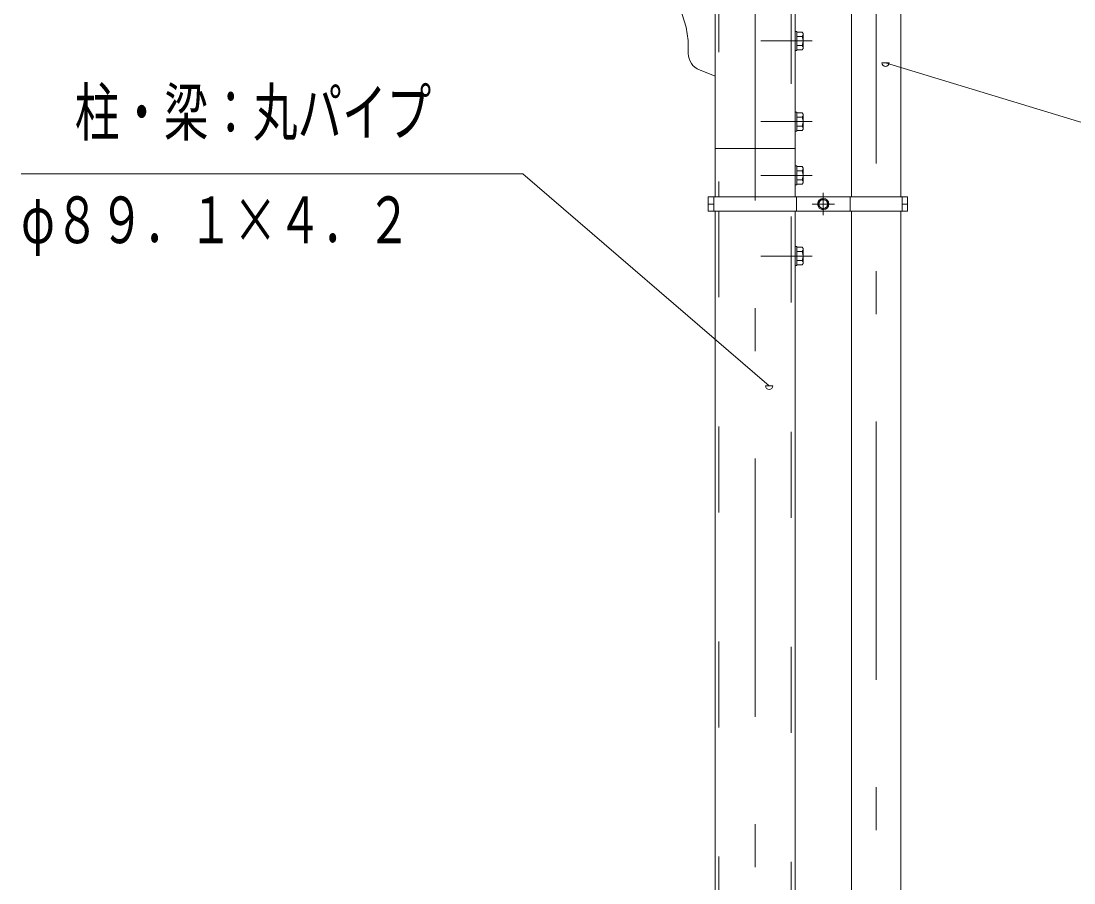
# Model space of a CAD drawing. Units: millimetres, scale not verified. Extents: x -25847 to 25859, y -10500 to 10500.
# Drawn here: x 18599 to 21537, y 4196 to 6600 of the extents above; entities that cross this region are included whole.
import ezdxf
from ezdxf.enums import TextEntityAlignment as Align

# ---------------------------------------------------------------- set-up
doc = ezdxf.new("R2010")
doc.units = ezdxf.units.MM
doc.header["$LTSCALE"] = 60
doc.linetypes.add('USER2', pattern=[10, 4, -6])
doc.linetypes.add('USER3', pattern=[24, 12, -5, 2, -5])
for name, color, linetype, lineweight in [('0-6_2-02BOLD', 7, 'Continuous', 18), ('0-7_2-12HIDDEN', 3, 'USER2', 18), ('0-8_2-22CENTER', 3, 'USER3', 18), ('0-A_2-52DIM', 3, 'Continuous', 18)]:
    doc.layers.add(name, color=color, linetype=linetype, lineweight=lineweight)
doc.styles.add('ＭＳ ゴシック', font='')
doc.styles.get('ＭＳ ゴシック').set_extended_font_data('MS Gothic')

msp = doc.modelspace()

# ---------------------------------------------------------------- linework, layer by layer
at = {"layer": '0-6_2-02BOLD'}
for p, q in [((20916.11, 6839.93), (20916.11, 6109.93)), ((21053.61, 6839.93), (21053.61, 6109.93)), ((20758.73, 6649.48), (20758.73, 6109.93)), ((20763.73, 6571.18), (20758.73, 6571.18)), ((20763.73, 6571.18), (20763.73, 6518.68)), ((20778.97, 6569.47), (20763.73, 6569.47)), ((20778.97, 6557.2), (20763.73, 6557.2)), ((20781.23, 6565.55), (20778.97, 6569.47)), ((20460.98, 6527.21), (20460.98, 6510.41)), ((20778.97, 6532.66), (20763.73, 6532.66)), ((20763.73, 6518.68), (20758.73, 6518.68)), ((20778.97, 6520.39), (20763.73, 6520.39)), ((20492.24, 6464.06), (20535.98, 6446.38)), ((20763.73, 6346.18), (20758.73, 6346.18)), ((20778.97, 6344.47), (20763.73, 6344.47)), ((20778.97, 6332.2), (20763.73, 6332.2)), ((20781.23, 6340.56), (20778.97, 6344.47)), ((20781.23, 6340.56), (20781.23, 6299.3)), ((20778.97, 6307.66), (20763.73, 6307.66)), ((20778.97, 6295.39), (20763.73, 6295.39)), ((20781.23, 6299.3), (20778.97, 6295.39)), ((20535.98, 6244.93), (20758.73, 6244.93)), ((20778.97, 6194.47), (20763.73, 6194.47)), ((20778.97, 6182.2), (20763.73, 6182.2)), ((20781.23, 6190.55), (20778.97, 6194.47)), ((20781.23, 6149.3), (20781.23, 6190.55)), ((20763.73, 6143.68), (20758.73, 6143.68)), ((20778.97, 6157.66), (20763.73, 6157.66)), ((20516.74, 6109.93), (20516.74, 6069.93)), ((20516.74, 6089.93), (20531.99, 6089.93)), ((20531.99, 6109.93), (20531.99, 6069.93)), ((20762.73, 6109.93), (20762.73, 6069.93)), ((20824.92, 6097.15), (20837.42, 6104.36)), ((20837.42, 6104.36), (20849.92, 6097.15)), ((20849.92, 6097.15), (20849.92, 6082.71)), ((20912.11, 6109.93), (20912.11, 6069.93)), ((21057.61, 6109.93), (21057.61, 6069.93)), ((21057.61, 6089.93), (21072.86, 6089.93)), ((20516.74, 6069.93), (21072.86, 6069.93)), ((20535.98, 6069.93), (20535.98, 1614.93)), ((20758.73, 1574.93), (20758.73, 6069.93)), ((20916.11, 6069.93), (20916.11, 1614.93)), ((21053.61, 6069.93), (21053.61, 1614.93)), ((20763.73, 5971.18), (20758.73, 5971.18)), ((20763.73, 5918.68), (20763.73, 5971.18)), ((20778.97, 5969.47), (20763.73, 5969.47)), ((20778.97, 5957.2), (20763.73, 5957.2)), ((20763.73, 5918.68), (20758.73, 5918.68)), ((20778.97, 5932.66), (20763.73, 5932.66)), ((20778.97, 5920.39), (20763.73, 5920.39)), ((20781.23, 5924.3), (20778.97, 5920.39))]:
    msp.add_line(p, q, dxfattribs=at)
for points in [[(20758.73, 6649.48), (20647.36, 6819.93), (20535.98, 6746.38), (20535.98, 6109.93)], [(20781.23, 6565.55), (20781.23, 6524.3), (20778.97, 6520.39)], [(20763.73, 6346.18), (20763.73, 6293.68), (20758.73, 6293.68)], [(20763.73, 6143.68), (20763.73, 6196.18), (20758.73, 6196.18)], [(20781.23, 6149.3), (20778.97, 6145.39), (20763.73, 6145.39)], [(20516.74, 6109.93), (21072.86, 6109.93), (21072.86, 6069.93)], [(20824.92, 6097.15), (20824.92, 6082.71), (20837.43, 6075.5), (20849.92, 6082.71)], [(20781.23, 5924.3), (20781.23, 5965.56), (20778.97, 5969.47)]]:
    msp.add_lwpolyline(points, dxfattribs=at)
for radius in [15.62, 12.25]:
    msp.add_circle((20837.42, 6089.93), radius, dxfattribs=at)
for centre, radius, start, end in [((20210.98, 6527.21), 250, 0, 67.98738), ((20771.77, 6563.33), 9.46, 319.57169, 0), ((20746.78, 6544.93), 34.45, 339.1357, 20.8643), ((20771.77, 6526.52), 9.46, 0, 40.43115), ((20510.98, 6510.41), 50, 180, 247.98738), ((20771.77, 6338.34), 9.46, 319.57169, 0), ((20746.78, 6319.93), 34.45, 339.1357, 20.8643), ((20771.77, 6301.53), 9.46, 0, 40.43115), ((20771.77, 6188.33), 9.46, 319.56883, 0), ((20746.78, 6169.93), 34.45, 339.13568, 20.86429), ((20771.77, 6151.52), 9.46, 0, 40.4283), ((20771.77, 5963.33), 9.46, 319.56883, 0), ((20746.78, 5944.93), 34.45, 339.13568, 20.86429), ((20771.77, 5926.53), 9.46, 0, 40.4283)]:
    msp.add_arc(centre, radius, start, end, dxfattribs=at)
at = {"layer": '0-7_2-12HIDDEN'}
for p, q in [((20546.48, 6753.33), (20546.48, 6109.93)), ((20748.23, 6665.66), (20748.23, 6109.93)), ((20546.48, 6069.93), (20546.48, 1614.93)), ((20748.23, 1614.93), (20748.23, 6069.93))]:
    msp.add_line(p, q, dxfattribs=at)
at = {"layer": '0-8_2-22CENTER'}
for p, q in [((20984.86, 6922.98), (20984.86, 1379.52)), ((20647.36, 6819.93), (20647.36, -930.07)), ((20806.23, 6544.93), (20663.73, 6544.93)), ((20806.23, 6319.93), (20663.73, 6319.93)), ((20806.23, 6169.93), (20663.73, 6169.93)), ((20837.42, 6121.18), (20837.42, 6058.68)), ((20806.17, 6089.93), (20868.67, 6089.93)), ((20806.23, 5944.93), (20663.73, 5944.93))]:
    msp.add_line(p, q, dxfattribs=at)
at = {"layer": '0-A_2-52DIM'}
for p, q in [((21021.23, 6484.1), (21001.23, 6484.1)), ((22747.36, 5955.51), (21011.23, 6484.1)), ((18599.22, 6174), (19999.22, 6174)), ((19999.22, 6174), (20686.64, 5582.69)), ((20696.64, 5582.69), (20676.64, 5582.69))]:
    msp.add_line(p, q, dxfattribs=at)
for centre in [(21011.23, 6484.1), (20686.64, 5582.69)]:
    msp.add_arc(centre, 10, 180, 0, dxfattribs=at)

# ---------------------------------------------------------------- texts
at = {"layer": '0-A_2-52DIM', "color": 7, "style": 'ＭＳ ゴシック', "width": 0.7}
for s, p in [('柱・梁：丸パイプ', (18749.22, 6241.77)), ('φ８９．１×４．２', (18599.22, 5941.77))]:
    msp.add_text(s, height=130.2, dxfattribs=at).set_placement(p, align=Align.BOTTOM_LEFT)

doc.saveas('drawing.dxf')
